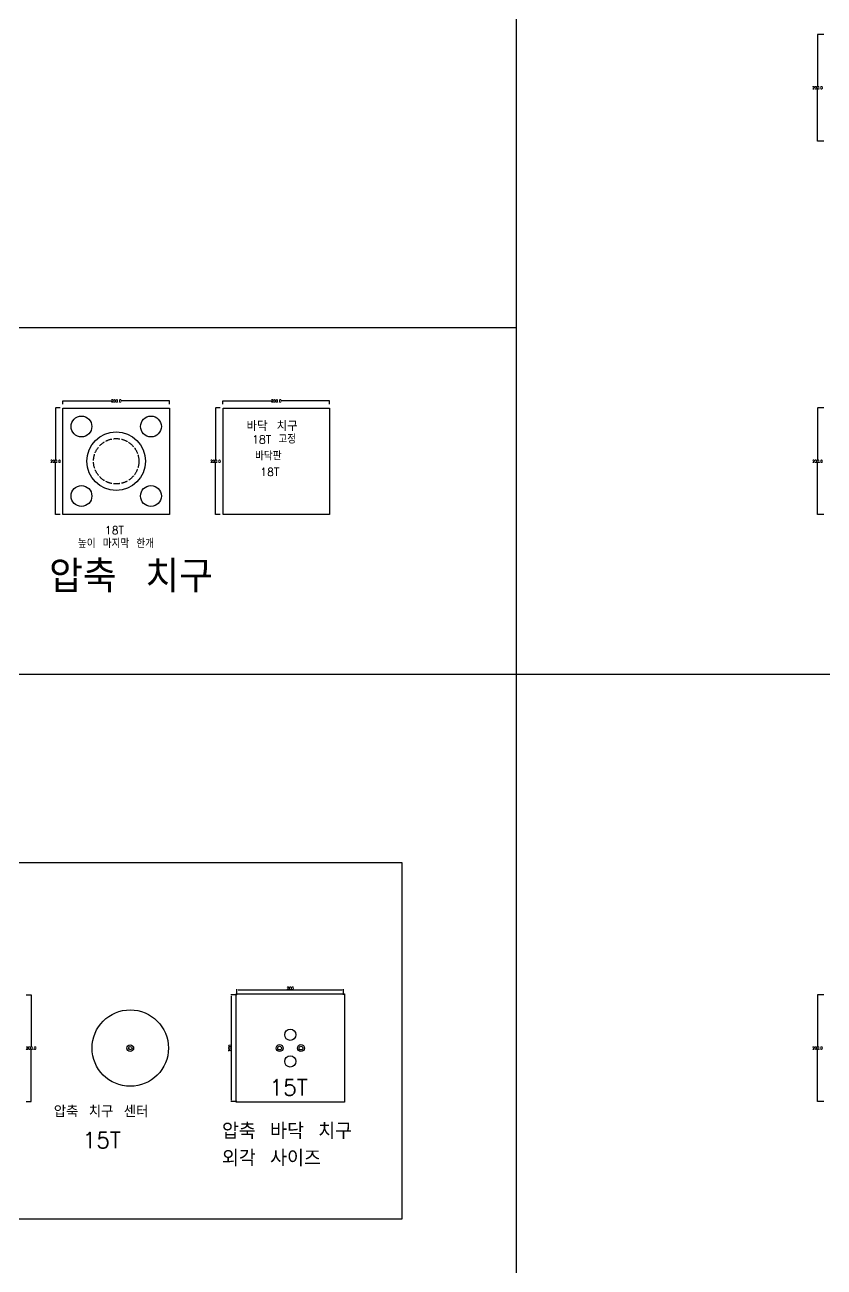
# Model space of a CAD drawing. Header units: millimetres. Extents: x -25 to 19775, y 172 to 9172.
# Drawn here: x 12254 to 13753, y 4461 to 6790 of the extents above; entities that cross this region are included whole.
import ezdxf

# ---------------------------------------------------------------- set-up
doc = ezdxf.new("R2010")
doc.units = ezdxf.units.MM
doc.linetypes.add('ACAD_ISO02W100', pattern=[15, 12, -3])
for name, color, linetype in [('TEXT', 7, 'Continuous'), ('볼트 구멍', 7, 'Continuous'), ('치구', 7, 'Continuous'), ('치수', 7, 'Continuous')]:
    doc.layers.add(name, color=color, linetype=linetype)
doc.styles.get("Standard").update_dxf_attribs({"font": 'txt.shx', "bigfont": 'whgtxt.shx'})
doc.dimstyles.new('ISO-25', dxfattribs={"dimtxt": 2.5, "dimasz": 2.5, "dimexe": 1.25, "dimexo": 0.625, "dimtad": 1, "dimtxsty": 'Standard', "dimcen": 2.5, "dimadec": 0, "dimazin": 0, "dimtfac": 1, "dimtmove": 0, "dimatfit": 3, "dimfxl": 0, "dimarcsym": 0})
doc.dimstyles.get("Standard").update_dxf_attribs({"dimtxt": 7, "dimasz": 0.18, "dimexe": 0.18, "dimexo": 0.0625, "dimgap": 0.09, "dimtad": 0, "dimtih": 1, "dimtoh": 1, "dimdec": 1, "dimzin": 0, "dimdsep": 46, "dimtxsty": 'Standard', "dimcen": 0.09, "dimadec": 0, "dimazin": 0, "dimtfac": 1, "dimtdec": 1, "dimtofl": 0, "dimtmove": 0, "dimatfit": 3, "dimfxl": 0, "dimtolj": 1, "dimtzin": 0, "dimarcsym": 0})

# ---------------------------------------------------------------- blocks, each defined once
blk = doc.blocks.new('*D378')
at = {"layer": 'Defpoints', "color": 0}
for p in [(12256.9, 4971.8), (12256.9, 4771.8), (12265.8, 4771.8)]:
    blk.add_point(p, dxfattribs=at)
at = {"layer": '치수', "color": 0, "lineweight": -2}
for p, q in [((12256.9, 4971.8), (12266, 4971.8)), ((12265.8, 4971.6), (12265.8, 4874.4)), ((12265.8, 4772), (12265.8, 4869.2)), ((12256.9, 4771.8), (12266, 4771.8))]:
    blk.add_line(p, q, dxfattribs=at)
at = {"layer": '치수', "color": 0}
for points in [[(12265.7, 4971.6), (12265.8, 4971.6), (12265.8, 4971.8)], [(12265.7, 4772), (12265.8, 4772), (12265.8, 4771.8)]]:
    blk.add_solid(points, dxfattribs=at)
at = {"layer": '치수', "color": 0, "insert": (12265.8, 4871.8), "char_height": 5, "attachment_point": 5}
blk.add_mtext('\\A1;200.0', dxfattribs=at)
blk = doc.blocks.new('*D385')
at = {"layer": 'Defpoints', "color": 0}
for p in [(12651.8, 4971.1), (12851.8, 4980.8), (12851.8, 4971.1)]:
    blk.add_point(p, dxfattribs=at)
at = {"layer": '치수', "color": 0, "lineweight": -2}
for p, q in [((12651.8, 4971.7), (12651.8, 4982)), ((12654.3, 4980.8), (12849.3, 4980.8)), ((12851.8, 4971.7), (12851.8, 4982))]:
    blk.add_line(p, q, dxfattribs=at)
at = {"layer": '치수', "color": 0}
for points in [[(12654.3, 4981.2), (12654.3, 4980.4), (12651.8, 4980.8)], [(12849.3, 4981.2), (12849.3, 4980.4), (12851.8, 4980.8)]]:
    blk.add_solid(points, dxfattribs=at)
at = {"layer": '치수', "color": 0, "insert": (12751.8, 4983.9), "char_height": 5, "attachment_point": 5}
blk.add_mtext('200', dxfattribs=at)
blk = doc.blocks.new('*D386')
at = {"layer": 'Defpoints', "color": 0}
for p in [(12641.7, 4971.8), (12652.5, 4971.8), (12652.5, 4771.8)]:
    blk.add_point(p, dxfattribs=at)
at = {"layer": '치수', "color": 0, "lineweight": -2}
for p, q in [((12651.9, 4971.8), (12640.5, 4971.8)), ((12641.7, 4774.3), (12641.7, 4969.3)), ((12651.9, 4771.8), (12640.5, 4771.8))]:
    blk.add_line(p, q, dxfattribs=at)
at = {"layer": '치수', "color": 0}
for points in [[(12641.3, 4969.3), (12642.2, 4969.3), (12641.7, 4971.8)], [(12641.3, 4774.3), (12642.2, 4774.3), (12641.7, 4771.8)]]:
    blk.add_solid(points, dxfattribs=at)
at = {"layer": '치수', "color": 0, "insert": (12638.6, 4871.8), "char_height": 5, "attachment_point": 5, "rotation": 90}
blk.add_mtext('200', dxfattribs=at)
blk = doc.blocks.new('*D433')
at = {"layer": 'Defpoints', "color": 0}
for p in [(13752.4, 4971.8), (13740.3, 4771.8), (13752.4, 4771.8)]:
    blk.add_point(p, dxfattribs=at)
at = {"layer": '치수', "color": 0, "lineweight": -2}
for p, q in [((13752.4, 4971.8), (13740.2, 4971.8)), ((13740.3, 4971.6), (13740.3, 4874.4)), ((13740.3, 4772), (13740.3, 4869.2)), ((13752.4, 4771.8), (13740.2, 4771.8))]:
    blk.add_line(p, q, dxfattribs=at)
at = {"layer": '치수', "color": 0}
for points in [[(13740.3, 4971.6), (13740.4, 4971.6), (13740.3, 4971.8)], [(13740.3, 4772), (13740.4, 4772), (13740.3, 4771.8)]]:
    blk.add_solid(points, dxfattribs=at)
at = {"layer": '치수', "color": 0, "insert": (13740.3, 4871.8), "char_height": 5, "attachment_point": 5}
blk.add_mtext('\\A1;200.0', dxfattribs=at)
blk = doc.blocks.new('*D475')
at = {"layer": 'Defpoints', "color": 0}
for p in [(12620.6, 6071.8), (12611.7, 5871.8), (12620.6, 5871.8)]:
    blk.add_point(p, dxfattribs=at)
at = {"layer": '치수', "color": 0, "lineweight": -2}
for p, q in [((12620.5, 6071.8), (12611.5, 6071.8)), ((12611.7, 6071.6), (12611.7, 5974.4)), ((12611.7, 5872), (12611.7, 5969.2)), ((12620.5, 5871.8), (12611.5, 5871.8))]:
    blk.add_line(p, q, dxfattribs=at)
at = {"layer": '치수', "color": 0}
for points in [[(12611.6, 6071.6), (12611.7, 6071.6), (12611.7, 6071.8)], [(12611.6, 5872), (12611.7, 5872), (12611.7, 5871.8)]]:
    blk.add_solid(points, dxfattribs=at)
at = {"layer": '치수', "color": 0, "insert": (12611.7, 5971.8), "char_height": 5, "attachment_point": 5}
blk.add_mtext('\\A1;200.0', dxfattribs=at)
blk = doc.blocks.new('*D477')
at = {"layer": 'Defpoints', "color": 0}
for p in [(12325.5, 6078.9), (12525.5, 6084.8), (12525.5, 6078.9)]:
    blk.add_point(p, dxfattribs=at)
at = {"layer": '치수', "color": 0, "lineweight": -2}
for p, q in [((12325.5, 6079), (12325.5, 6085)), ((12325.6, 6084.8), (12416.6, 6084.8)), ((12525.3, 6084.8), (12434.3, 6084.8)), ((12525.5, 6079), (12525.5, 6085))]:
    blk.add_line(p, q, dxfattribs=at)
at = {"layer": '치수', "color": 0}
for points in [[(12325.6, 6084.8), (12325.6, 6084.8), (12325.5, 6084.8)], [(12525.3, 6084.8), (12525.3, 6084.8), (12525.5, 6084.8)]]:
    blk.add_solid(points, dxfattribs=at)
at = {"layer": '치수', "color": 0, "insert": (12425.5, 6084.8), "char_height": 5, "attachment_point": 5}
blk.add_mtext('\\A1;200.0', dxfattribs=at)
blk = doc.blocks.new('*D479')
at = {"layer": 'Defpoints', "color": 0}
for p in [(12320.6, 6071.8), (12311.7, 5871.8), (12320.6, 5871.8)]:
    blk.add_point(p, dxfattribs=at)
at = {"layer": '치수', "color": 0, "lineweight": -2}
for p, q in [((12320.5, 6071.8), (12311.5, 6071.8)), ((12311.7, 6071.6), (12311.7, 5974.4)), ((12311.7, 5872), (12311.7, 5969.2)), ((12320.5, 5871.8), (12311.5, 5871.8))]:
    blk.add_line(p, q, dxfattribs=at)
at = {"layer": '치수', "color": 0}
for points in [[(12311.6, 6071.6), (12311.7, 6071.6), (12311.7, 6071.8)], [(12311.6, 5872), (12311.7, 5872), (12311.7, 5871.8)]]:
    blk.add_solid(points, dxfattribs=at)
at = {"layer": '치수', "color": 0, "insert": (12311.7, 5971.8), "char_height": 5, "attachment_point": 5}
blk.add_mtext('\\A1;200.0', dxfattribs=at)
blk = doc.blocks.new('*D480')
at = {"layer": 'Defpoints', "color": 0}
for p in [(12625.5, 6078.9), (12825.5, 6084.8), (12825.5, 6078.9)]:
    blk.add_point(p, dxfattribs=at)
at = {"layer": '치수', "color": 0, "lineweight": -2}
for p, q in [((12625.5, 6079), (12625.5, 6085)), ((12625.6, 6084.8), (12716.6, 6084.8)), ((12825.3, 6084.8), (12734.3, 6084.8)), ((12825.5, 6079), (12825.5, 6085))]:
    blk.add_line(p, q, dxfattribs=at)
at = {"layer": '치수', "color": 0}
for points in [[(12625.6, 6084.8), (12625.6, 6084.8), (12625.5, 6084.8)], [(12825.3, 6084.8), (12825.3, 6084.8), (12825.5, 6084.8)]]:
    blk.add_solid(points, dxfattribs=at)
at = {"layer": '치수', "color": 0, "insert": (12725.5, 6084.8), "char_height": 5, "attachment_point": 5}
blk.add_mtext('\\A1;200.0', dxfattribs=at)
blk = doc.blocks.new('*D513')
at = {"layer": 'Defpoints', "color": 0}
for p in [(13752.3, 6071.8), (13740.2, 5871.8), (13752.3, 5871.8)]:
    blk.add_point(p, dxfattribs=at)
at = {"layer": '치수', "color": 0, "lineweight": -2}
for p, q in [((13752.3, 6071.8), (13740.1, 6071.8)), ((13740.2, 6071.6), (13740.2, 5974.4)), ((13740.2, 5872), (13740.2, 5969.2)), ((13752.3, 5871.8), (13740.1, 5871.8))]:
    blk.add_line(p, q, dxfattribs=at)
at = {"layer": '치수', "color": 0}
for points in [[(13740.2, 6071.6), (13740.3, 6071.6), (13740.2, 6071.8)], [(13740.2, 5872), (13740.3, 5872), (13740.2, 5871.8)]]:
    blk.add_solid(points, dxfattribs=at)
at = {"layer": '치수', "color": 0, "insert": (13740.2, 5971.8), "char_height": 5, "attachment_point": 5}
blk.add_mtext('\\A1;200.0', dxfattribs=at)
blk = doc.blocks.new('*D531')
at = {"layer": 'Defpoints', "color": 0}
for p in [(13752.4, 6771.8), (13740.3, 6571.8), (13752.4, 6571.8)]:
    blk.add_point(p, dxfattribs=at)
at = {"layer": '치수', "color": 0, "lineweight": -2}
for p, q in [((13752.4, 6771.8), (13740.2, 6771.8)), ((13740.3, 6771.6), (13740.3, 6674.4)), ((13740.3, 6572), (13740.3, 6669.2)), ((13752.4, 6571.8), (13740.2, 6571.8))]:
    blk.add_line(p, q, dxfattribs=at)
at = {"layer": '치수', "color": 0}
for points in [[(13740.3, 6771.6), (13740.4, 6771.6), (13740.3, 6771.8)], [(13740.3, 6572), (13740.4, 6572), (13740.3, 6571.8)]]:
    blk.add_solid(points, dxfattribs=at)
at = {"layer": '치수', "color": 0, "insert": (13740.3, 6671.8), "char_height": 5, "attachment_point": 5}
blk.add_mtext('\\A1;200.0', dxfattribs=at)

msp = doc.modelspace()

# ---------------------------------------------------------------- linework, layer by layer
at = {"layer": 'TEXT', "color": 6}
for p, q in [((13175.462, 9171.825), (13175.462, 171.825)), ((19775.462, 5571.825), (-24.538, 5571.825))]:
    msp.add_line(p, q, dxfattribs=at)
at = {"layer": 'TEXT', "color": 1}
msp.add_line((13175.462, 6221.825), (9875.462, 6221.825), dxfattribs=at)
at = {"layer": 'TEXT', "color": 3}
msp.add_lwpolyline([(10587.256, 5219.898), (12961.084, 5219.898), (12961.084, 4551.206), (10587.256, 4551.206)], close=True, dxfattribs=at)
at = {"layer": '볼트 구멍', "color": 3}
for centre, radius in [((12425.462, 5971.825), 55), ((12751.83, 4896.825), 10.5), ((12451.83, 4871.825), 3.25), ((12731.83, 4871.825), 3.5), ((12771.83, 4871.825), 3.5), ((12751.83, 4846.825), 10.5)]:
    msp.add_circle(centre, radius, dxfattribs=at)
at = {"layer": '볼트 구멍', "color": 4, "linetype": 'ACAD_ISO02W100'}
msp.add_circle((12425.462, 5971.825), 42.5, dxfattribs=at)
at = {"layer": '볼트 구멍', "color": 6}
for centre, radius in [((12451.83, 4871.825), 6.25), ((12731.83, 4871.825), 6.5), ((12771.83, 4871.825), 6.5)]:
    msp.add_circle(centre, radius, dxfattribs=at)
at = {"layer": '치구'}
for points in [[(12325.712, 5872.075), (12325.712, 6071.575), (12525.212, 6071.575), (12525.212, 5872.075)], [(12625.712, 5872.075), (12625.712, 6071.575), (12825.212, 6071.575), (12825.212, 5872.075)], [(12650.33, 4973.325), (12853.33, 4973.325), (12853.33, 4770.325), (12650.33, 4770.325)]]:
    msp.add_lwpolyline(points, close=True, dxfattribs=at)
for centre, radius in [((12360.312, 6036.975), 19.5), ((12490.612, 6036.975), 19.5), ((12360.312, 5906.675), 19.5), ((12490.612, 5906.675), 19.5), ((12451.83, 4871.825), 71.65)]:
    msp.add_circle(centre, radius, dxfattribs=at)

# ---------------------------------------------------------------- texts
at = {"layer": 'TEXT', "color": 6, "linetype": 'Continuous'}
msp.add_text('바닥 치구', height=18.75, dxfattribs=at).set_placement((12669.766, 6028.701))
at = {"layer": 'TEXT', "color": 6}
msp.add_text('18T 고정', height=15, dxfattribs=at).set_placement((12680.114, 6005.196))
at = {"layer": 'TEXT', "color": 1}
for s, height, p in [('바닥판', 15, (12685.817, 5973.714)), ('18T', 15, (12695.423, 5944.192)), ('18T', 15, (12404.06, 5834.882)), ('높이 마지막 한개', 15, (12353.707, 5809.719)), ('15T', 30, (12712.523, 4782.961)), ('압축 치구 센터', 21.7918, (12308.454, 4742.248)), ('압축 바닥 치구', 30, (12623.706, 4701.288)), ('15T', 30, (12362.36, 4684.23)), ('외각 사이즈', 30, (12623.706, 4650.438))]:
    msp.add_text(s, height=height, dxfattribs=at).set_placement(p)
at = {"layer": 'TEXT', "color": 3}
msp.add_text('압축 치구', height=60, dxfattribs=at).set_placement((12299.537, 5725.955))

# ---------------------------------------------------------------- dimensions: what is measured, and where the dimension line sits
at = {"layer": '치수', "color": 4}
for base, p1, p2, dimstyle, picture, middle in [((13740.344, 6571.825), (13752.413, 6771.825), (13752.413, 6571.825), 'Standard', '*D531', (13740.344, 6671.825)), ((12311.666, 5871.825), (12320.57, 6071.825), (12320.57, 5871.825), 'Standard', '*D479', (12311.666, 5971.825)), ((12611.666, 5871.825), (12620.57, 6071.825), (12620.57, 5871.825), 'Standard', '*D475', (12611.666, 5971.825)), ((13740.244, 5871.825), (13752.313, 6071.825), (13752.313, 5871.825), 'Standard', '*D513', (13740.244, 5971.825)), ((12265.776, 4771.825), (12256.871, 4971.825), (12256.871, 4771.825), 'Standard', '*D378', (12265.776, 4871.825)), ((12641.742, 4971.825), (12652.53, 4771.825), (12652.53, 4971.825), 'ISO-25', '*D386', (12638.617, 4871.825)), ((13740.344, 4771.825), (13752.413, 4971.825), (13752.413, 4771.825), 'Standard', '*D433', (13740.344, 4871.825))]:
    dim = msp.add_linear_dim(base=base, p1=p1, p2=p2, angle=90, dimstyle=dimstyle, override={"dimtxt": 5}, dxfattribs=at)
    dim.commit()
    dim.dimension.update_dxf_attribs({"geometry": picture, "text_midpoint": middle})
for base, p1, p2, dimstyle, picture, middle in [((12525.462, 6084.815), (12325.462, 6078.932), (12525.462, 6078.932), 'Standard', '*D477', (12425.462, 6084.815)), ((12825.462, 6084.815), (12625.462, 6078.932), (12825.462, 6078.932), 'Standard', '*D480', (12725.462, 6084.815)), ((12851.83, 4980.798), (12651.83, 4971.125), (12851.83, 4971.125), 'ISO-25', '*D385', (12751.83, 4983.923))]:
    dim = msp.add_linear_dim(base=base, p1=p1, p2=p2, dimstyle=dimstyle, override={"dimtxt": 5}, dxfattribs=at)
    dim.commit()
    dim.dimension.update_dxf_attribs({"geometry": picture, "text_midpoint": middle})

doc.saveas('drawing.dxf')
